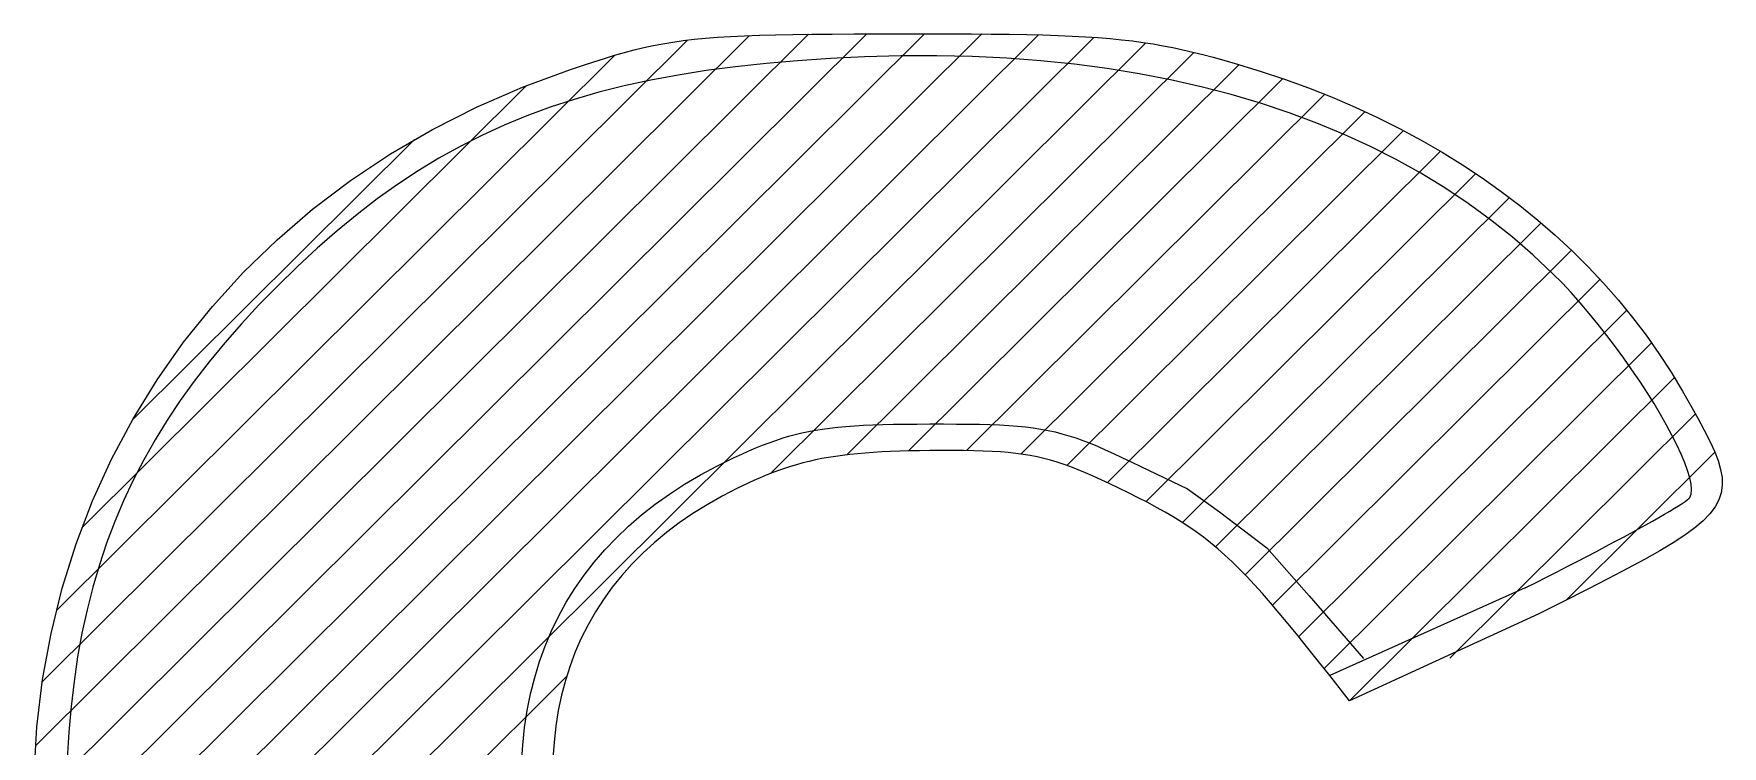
# Model space of a CAD drawing. Extents: x 0 to 420, y -1 to 297.
# Drawn here: x 202.477 to 206.212, y 9.278 to 10.855 of the extents above; entities that cross this region are included whole.
import ezdxf

# ---------------------------------------------------------------- set-up
doc = ezdxf.new("R2010")
doc.units = 0
doc.layers.get('0').update_dxf_attribs({"color": 15, "linetype": 'CONTINUOUS'})
doc.layers.add('SCD_DRAW', color=11, linetype='CONTINUOUS')

# ---------------------------------------------------------------- blocks, each defined once
blk = doc.blocks.new('EX_A3Frame_SysCAD2')
at = {"linetype": 'CONTINUOUS'}
for p, q in [((202.47696, 9.148006), (204.191118, 10.854228)), ((202.47696, 9.148006), (204.191118, 10.854228)), ((202.480698, 9.278711), (204.060542, 10.851242)), ((202.480698, 9.278711), (204.060542, 10.851242)), ((202.481957, 9.025955), (204.319642, 10.855133)), ((202.481957, 9.025955), (204.319642, 10.855133)), ((202.493992, 8.910949), (204.447442, 10.855357)), ((202.493992, 8.910949), (204.447442, 10.855357)), ((202.49581, 9.420739), (203.922991, 10.841312)), ((202.49581, 9.420739), (203.922991, 10.841312)), ((202.511905, 8.801795), (204.574572, 10.854912)), ((202.511905, 8.801795), (204.574572, 10.854912)), ((202.53499, 8.697833), (204.700081, 10.852901)), ((202.53499, 8.697833), (204.700081, 10.852901)), ((202.563354, 8.599081), (204.822149, 10.84742)), ((202.563354, 8.599081), (204.822149, 10.84742)), ((202.597052, 8.505639), (204.93745, 10.835201)), ((202.597052, 8.505639), (204.93745, 10.835201)), ((203.847506, 10.829181), (203.869005, 10.833297)), ((203.869005, 10.833297), (203.891054, 10.836953)), ((203.891054, 10.836953), (203.913912, 10.840178)), ((203.913912, 10.840178), (203.937832, 10.842999)), ((203.937832, 10.842999), (203.963071, 10.845443)), ((203.963071, 10.845443), (203.989889, 10.847538)), ((203.989889, 10.847538), (204.018538, 10.849311)), ((204.018538, 10.849311), (204.049279, 10.85079)), ((204.049279, 10.85079), (204.082365, 10.852002)), ((204.082365, 10.852002), (204.118053, 10.852974)), ((204.118053, 10.852974), (204.156601, 10.853736)), ((204.156601, 10.853736), (204.198265, 10.854312)), ((204.198265, 10.854312), (204.243302, 10.854731)), ((204.243302, 10.854731), (204.291967, 10.855022)), ((204.291967, 10.855022), (204.344517, 10.855209)), ((204.344517, 10.855209), (204.401209, 10.855323)), ((204.401209, 10.855323), (204.454675, 10.855355)), ((204.454675, 10.855355), (204.504674, 10.855278)), ((204.504674, 10.855278), (204.551409, 10.855075)), ((204.551409, 10.855075), (204.595078, 10.854727)), ((204.595078, 10.854727), (204.635884, 10.854216)), ((204.635884, 10.854216), (204.674027, 10.853524)), ((204.674027, 10.853524), (204.70971, 10.852634)), ((204.70971, 10.852634), (204.743132, 10.851527)), ((204.743132, 10.851527), (204.774495, 10.850185)), ((204.774495, 10.850185), (204.804, 10.848591)), ((204.804, 10.848591), (204.831849, 10.846726)), ((204.831849, 10.846726), (204.858241, 10.844572)), ((204.858241, 10.844572), (204.883379, 10.842111)), ((204.883379, 10.842111), (204.907463, 10.839326)), ((204.907463, 10.839326), (204.930696, 10.836197)), ((204.930696, 10.836197), (204.953276, 10.832708)), ((202.526885, 9.578614), (203.761431, 10.807444)), ((202.526885, 9.578614), (203.761431, 10.807444)), ((203.715708, 10.793307), (203.739291, 10.800755)), ((203.739291, 10.800755), (203.761885, 10.807578)), ((203.761885, 10.807578), (203.783747, 10.813805)), ((203.783747, 10.813805), (203.805134, 10.819463)), ((203.805134, 10.819463), (203.826301, 10.824579)), ((203.826301, 10.824579), (203.847506, 10.829181)), ((204.106559, 9.881639), (205.043468, 10.814211)), ((204.106559, 9.881639), (205.043468, 10.814211)), ((204.239428, 10.800338), (204.166876, 10.795551)), ((204.314809, 10.803989), (204.239428, 10.800338)), ((204.395616, 10.806277), (204.314809, 10.803989)), ((204.475085, 10.806575), (204.395616, 10.806277)), ((204.553192, 10.804888), (204.475085, 10.806575)), ((204.629915, 10.801226), (204.553192, 10.804888)), ((204.70523, 10.795595), (204.629915, 10.801226)), ((204.779114, 10.788002), (204.70523, 10.795595)), ((204.953276, 10.832708), (204.975406, 10.82884)), ((204.975406, 10.82884), (204.997287, 10.824576)), ((204.997287, 10.824576), (205.019119, 10.819896)), ((205.019119, 10.819896), (205.041104, 10.814784)), ((205.041104, 10.814784), (205.063444, 10.80922)), ((205.063444, 10.80922), (205.086339, 10.803188)), ((205.086339, 10.803188), (205.109989, 10.796669)), ((205.109989, 10.796669), (205.134598, 10.789646)), ((203.558422, 10.737383), (203.66455, 10.776431)), ((203.66455, 10.776431), (203.69088, 10.785209)), ((203.69088, 10.785209), (203.715708, 10.793307)), ((203.90229, 10.763985), (203.84188, 10.75273)), ((203.964861, 10.773843), (203.90229, 10.763985)), ((204.029726, 10.782355), (203.964861, 10.773843)), ((204.09702, 10.789574), (204.029726, 10.782355)), ((204.166876, 10.795551), (204.09702, 10.789574)), ((204.275947, 9.923259), (205.143696, 10.78699)), ((204.275947, 9.923259), (205.143696, 10.78699)), ((204.851543, 10.778455), (204.779114, 10.788002)), ((204.922497, 10.76696), (204.851543, 10.778455)), ((204.991948, 10.753527), (204.922497, 10.76696)), ((205.134598, 10.789646), (205.189889, 10.772836)), ((205.189889, 10.772836), (205.244131, 10.754732)), ((202.583506, 9.761958), (203.566834, 10.740733)), ((202.583506, 9.761958), (203.566834, 10.740733)), ((203.45656, 10.693079), (203.558422, 10.737383)), ((203.727009, 10.725815), (203.672281, 10.710053)), ((203.783497, 10.740023), (203.727009, 10.725815)), ((203.84188, 10.75273), (203.783497, 10.740023)), ((204.412145, 9.931841), (205.240228, 10.75609)), ((204.412145, 9.931841), (205.240228, 10.75609)), ((204.540626, 9.93249), (205.333135, 10.721331)), ((204.540626, 9.93249), (205.333135, 10.721331)), ((205.059876, 10.73816), (204.991948, 10.753527)), ((205.126258, 10.720869), (205.059876, 10.73816)), ((205.191069, 10.701659), (205.126258, 10.720869)), ((205.244131, 10.754732), (205.297302, 10.735352)), ((205.297302, 10.735352), (205.349376, 10.714713)), ((203.359073, 10.643711), (203.45656, 10.693079)), ((203.619179, 10.692683), (203.567569, 10.673655)), ((203.672281, 10.710053), (203.619179, 10.692683)), ((205.254288, 10.680539), (205.191069, 10.701659)), ((205.349376, 10.714713), (205.400331, 10.692831)), ((205.400331, 10.692831), (205.450142, 10.669724)), ((203.517319, 10.652915), (203.468296, 10.630412)), ((203.567569, 10.673655), (203.517319, 10.652915)), ((204.660688, 9.925011), (205.422133, 10.682932)), ((204.660688, 9.925011), (205.422133, 10.682932)), ((205.31589, 10.657516), (205.254288, 10.680539)), ((205.375853, 10.632597), (205.31589, 10.657516)), ((205.450142, 10.669724), (205.498786, 10.64541)), ((202.694818, 9.99974), (203.319515, 10.621544)), ((202.694818, 9.99974), (203.319515, 10.621544)), ((202.694818, 9.99974), (203.319515, 10.621544)), ((203.266074, 10.589471), (203.359073, 10.643711)), ((203.468296, 10.630412), (203.420362, 10.606095)), ((204.762769, 9.899636), (205.507463, 10.640882)), ((204.762769, 9.899636), (205.507463, 10.640882)), ((205.434153, 10.605788), (205.375853, 10.632597)), ((205.498786, 10.64541), (205.546242, 10.619906)), ((205.546242, 10.619906), (205.592482, 10.593228)), ((203.177669, 10.53055), (203.266074, 10.589471)), ((203.373389, 10.57991), (203.327239, 10.551805)), ((203.420362, 10.606095), (203.373389, 10.57991)), ((204.852055, 9.861561), (205.589131, 10.595225)), ((204.852055, 9.861561), (205.589131, 10.595225)), ((205.490767, 10.577099), (205.434153, 10.605788)), ((205.545673, 10.546535), (205.490767, 10.577099)), ((205.592482, 10.593228), (205.637485, 10.565395)), ((203.327239, 10.551805), (203.281781, 10.521728)), ((204.937366, 9.819492), (205.66719, 10.545937)), ((204.937366, 9.819492), (205.66719, 10.545937)), ((205.598846, 10.514105), (205.545673, 10.546535)), ((205.637485, 10.565395), (205.681227, 10.536424)), ((205.681227, 10.536424), (205.723686, 10.50633)), ((203.09397, 10.467139), (203.177669, 10.53055)), ((203.281781, 10.521728), (203.23688, 10.489626)), ((205.650264, 10.479815), (205.598846, 10.514105)), ((205.723686, 10.50633), (205.764835, 10.475134)), ((203.015087, 10.399428), (203.09397, 10.467139)), ((203.23688, 10.489626), (203.192403, 10.455449)), ((205.018422, 9.773188), (205.741593, 10.493011)), ((205.018422, 9.773188), (205.741593, 10.493011)), ((205.699903, 10.443674), (205.650264, 10.479815)), ((205.764835, 10.475134), (205.804652, 10.442851)), ((203.192403, 10.455449), (203.148217, 10.419144)), ((205.091498, 9.719378), (205.812058, 10.436602)), ((205.091498, 9.719378), (205.812058, 10.436602)), ((205.747741, 10.405687), (205.699903, 10.443674)), ((205.804652, 10.442851), (205.843116, 10.409498)), ((202.941128, 10.327611), (203.015087, 10.399428)), ((203.148217, 10.419144), (203.104186, 10.380657)), ((205.793754, 10.365863), (205.747741, 10.405687)), ((205.843116, 10.409498), (205.880199, 10.375093)), ((203.104186, 10.380657), (203.060179, 10.339938)), ((205.156977, 9.657569), (205.878996, 10.376246)), ((205.156977, 9.657569), (205.878996, 10.376246)), ((205.837919, 10.324208), (205.793754, 10.365863)), ((205.880199, 10.375093), (205.915881, 10.339653)), ((202.872204, 10.251877), (202.941128, 10.327611)), ((203.060179, 10.339938), (203.016061, 10.296935)), ((205.21738, 9.590707), (205.942055, 10.312028)), ((205.21738, 9.590707), (205.942055, 10.312028)), ((205.858053, 10.303802), (205.837919, 10.324208)), ((205.915881, 10.339653), (205.950136, 10.303197)), ((203.016061, 10.296935), (202.975123, 10.255007)), ((205.878232, 10.28223), (205.858053, 10.303802)), ((205.898362, 10.259646), (205.878232, 10.28223)), ((205.950136, 10.303197), (205.982941, 10.26574)), ((202.808424, 10.172418), (202.872204, 10.251877)), ((202.975123, 10.255007), (202.936279, 10.213057)), ((205.275379, 9.520933), (206.001328, 10.243521)), ((205.275379, 9.520933), (206.001328, 10.243521)), ((205.918347, 10.236208), (205.898362, 10.259646)), ((205.938091, 10.212071), (205.918347, 10.236208)), ((205.982941, 10.26574), (206.014274, 10.227299)), ((202.936279, 10.213057), (202.899495, 10.171007)), ((205.957499, 10.187391), (205.938091, 10.212071)), ((206.014274, 10.227299), (206.04411, 10.187893)), ((202.749898, 10.089425), (202.808424, 10.172418)), ((202.899495, 10.171007), (202.86474, 10.128779)), ((205.331856, 9.450164), (206.056154, 10.171108)), ((205.331856, 9.450164), (206.056154, 10.171108)), ((205.976476, 10.162327), (205.957499, 10.187391)), ((205.994926, 10.137032), (205.976476, 10.162327)), ((206.04411, 10.187893), (206.072426, 10.147539)), ((202.86474, 10.128779), (202.831985, 10.086297)), ((206.012754, 10.111665), (205.994926, 10.137032)), ((206.072426, 10.147539), (206.099197, 10.106254)), ((202.696735, 10.003089), (202.749898, 10.089425)), ((202.831985, 10.086297), (202.801198, 10.043483)), ((205.387851, 9.378914), (206.106557, 10.094293)), ((205.387851, 9.378914), (206.106557, 10.094293)), ((206.029863, 10.08638), (206.012754, 10.111665)), ((206.046159, 10.061336), (206.029863, 10.08638)), ((206.099197, 10.106254), (206.124402, 10.064055)), ((206.061547, 10.036688), (206.046159, 10.061336)), ((206.124402, 10.064055), (206.142197, 10.032905)), ((202.801198, 10.043483), (202.772348, 10.00026)), ((205.610006, 9.47306), (206.153089, 10.01363)), ((205.610006, 9.47306), (206.153089, 10.01363)), ((206.075929, 10.012591), (206.061547, 10.036688)), ((206.089213, 9.989204), (206.075929, 10.012591)), ((206.142197, 10.032905), (206.158315, 10.00426)), ((202.649045, 9.913602), (202.696735, 10.003089)), ((202.772348, 10.00026), (202.745406, 9.956551)), ((204.175926, 9.971717), (204.190822, 9.974897)), ((204.190822, 9.974897), (204.206125, 9.977735)), ((204.206125, 9.977735), (204.22194, 9.980247)), ((204.22194, 9.980247), (204.238371, 9.982453)), ((204.238371, 9.982453), (204.255521, 9.984369)), ((204.255521, 9.984369), (204.273493, 9.986013)), ((204.273493, 9.986013), (204.292391, 9.987405)), ((204.292391, 9.987405), (204.312319, 9.98856)), ((204.312319, 9.98856), (204.333381, 9.989497)), ((204.333381, 9.989497), (204.355679, 9.990233)), ((204.355679, 9.990233), (204.379318, 9.990788)), ((204.379318, 9.990788), (204.404401, 9.991178)), ((204.404401, 9.991178), (204.431032, 9.991421)), ((204.431032, 9.991421), (204.459314, 9.991535)), ((204.459314, 9.991535), (204.489754, 9.991547)), ((204.489754, 9.991547), (204.518108, 9.991447)), ((204.518108, 9.991447), (204.544529, 9.9912)), ((204.544529, 9.9912), (204.569173, 9.990776)), ((204.569173, 9.990776), (204.592192, 9.990145)), ((204.592192, 9.990145), (204.613741, 9.989275)), ((204.613741, 9.989275), (204.633975, 9.988135)), ((204.633975, 9.988135), (204.653047, 9.986694)), ((204.653047, 9.986694), (204.671112, 9.98492)), ((204.671112, 9.98492), (204.688325, 9.982783)), ((204.688325, 9.982783), (204.704839, 9.980252)), ((204.704839, 9.980252), (204.720808, 9.977294)), ((204.720808, 9.977294), (204.736386, 9.97388)), ((204.736386, 9.97388), (204.751728, 9.969977)), ((206.1013, 9.96668), (206.089213, 9.989204)), ((206.158315, 10.00426), (206.172615, 9.977905)), ((206.172615, 9.977905), (206.184958, 9.953626)), ((202.745406, 9.956551), (202.720338, 9.912278)), ((204.059028, 9.931798), (204.074387, 9.938362)), ((204.074387, 9.938362), (204.089325, 9.94444)), ((204.089325, 9.94444), (204.103947, 9.95005)), ((204.103947, 9.95005), (204.118356, 9.955212)), ((204.118356, 9.955212), (204.132654, 9.959941)), ((204.132654, 9.959941), (204.146946, 9.964257)), ((204.146946, 9.964257), (204.161336, 9.968176)), ((204.161336, 9.968176), (204.175926, 9.971717)), ((204.751728, 9.969977), (204.766988, 9.965555)), ((204.766988, 9.965555), (204.782321, 9.960584)), ((204.782321, 9.960584), (204.797879, 9.95503)), ((204.797879, 9.95503), (204.813818, 9.948864)), ((204.813818, 9.948864), (204.830293, 9.942054)), ((204.830293, 9.942054), (204.847456, 9.934569)), ((206.112097, 9.945179), (206.1013, 9.96668)), ((206.121507, 9.924856), (206.112097, 9.945179)), ((206.184958, 9.953626), (206.195205, 9.931205)), ((202.606939, 9.821155), (202.649045, 9.913602)), ((202.720338, 9.912278), (202.697114, 9.867365)), ((203.988447, 9.898478), (204.026633, 9.917144)), ((204.026633, 9.917144), (204.043144, 9.924731)), ((204.043144, 9.924731), (204.059028, 9.931798)), ((204.164577, 9.901391), (204.15105, 9.897331)), ((204.17825, 9.905156), (204.164577, 9.901391)), ((204.19212, 9.908636), (204.17825, 9.905156)), ((204.20624, 9.911839), (204.19212, 9.908636)), ((204.220661, 9.914773), (204.20624, 9.911839)), ((204.235438, 9.917448), (204.220661, 9.914773)), ((204.25062, 9.919871), (204.235438, 9.917448)), ((204.266261, 9.922055), (204.25062, 9.919871)), ((204.282412, 9.924005), (204.266261, 9.922055)), ((204.299128, 9.925731), (204.282412, 9.924005)), ((204.316458, 9.927242), (204.299128, 9.925731)), ((204.334456, 9.928548), (204.316458, 9.927242)), ((204.353175, 9.929656), (204.334456, 9.928548)), ((204.372665, 9.930577), (204.353175, 9.929656)), ((204.39298, 9.931318), (204.372665, 9.930577)), ((204.414171, 9.931888), (204.39298, 9.931318)), ((204.436291, 9.932297), (204.414171, 9.931888)), ((204.459393, 9.932553), (204.436291, 9.932297)), ((204.48619, 9.932707), (204.459393, 9.932553)), ((204.511256, 9.93272), (204.48619, 9.932707)), ((204.534726, 9.932563), (204.511256, 9.93272)), ((204.556737, 9.932208), (204.534726, 9.932563)), ((204.577421, 9.931625), (204.556737, 9.932208)), ((204.596916, 9.930786), (204.577421, 9.931625)), ((204.615356, 9.929662), (204.596916, 9.930786)), ((204.632878, 9.928223), (204.615356, 9.929662)), ((204.649616, 9.926442), (204.632878, 9.928223)), ((204.665705, 9.92429), (204.649616, 9.926442)), ((204.681282, 9.921737), (204.665705, 9.92429)), ((204.696481, 9.918755), (204.681282, 9.921737)), ((204.711439, 9.915315), (204.696481, 9.918755)), ((204.72629, 9.911387), (204.711439, 9.915315)), ((204.74117, 9.906944), (204.72629, 9.911387)), ((204.756214, 9.901956), (204.74117, 9.906944)), ((204.771557, 9.896395), (204.756214, 9.901956)), ((204.847456, 9.934569), (204.865461, 9.926378)), ((204.865461, 9.926378), (204.884464, 9.91745)), ((204.884464, 9.91745), (204.90462, 9.907754)), ((204.90462, 9.907754), (204.92608, 9.897258)), ((205.866894, 9.601775), (206.195989, 9.929346)), ((205.866894, 9.601775), (206.195989, 9.929346)), ((206.129436, 9.905866), (206.121507, 9.924856)), ((206.135788, 9.888366), (206.129436, 9.905866)), ((206.195205, 9.931205), (206.203217, 9.910427)), ((206.203217, 9.910427), (206.208855, 9.891076)), ((202.697114, 9.867365), (202.675705, 9.821733)), ((203.916848, 9.858122), (203.951851, 9.878804)), ((203.951851, 9.878804), (203.988447, 9.898478)), ((204.070009, 9.866278), (204.034068, 9.849408)), ((204.083762, 9.872295), (204.070009, 9.866278)), ((204.097347, 9.877963), (204.083762, 9.872295)), ((204.110816, 9.883292), (204.097347, 9.877963)), ((204.124221, 9.88829), (204.110816, 9.883292)), ((204.137615, 9.892967), (204.124221, 9.88829)), ((204.15105, 9.897331), (204.137615, 9.892967)), ((204.787336, 9.890232), (204.771557, 9.896395)), ((204.803684, 9.883437), (204.787336, 9.890232)), ((204.820738, 9.875982), (204.803684, 9.883437)), ((204.838634, 9.867839), (204.820738, 9.875982)), ((204.857505, 9.858978), (204.838634, 9.867839)), ((204.92608, 9.897258), (205.029166, 9.847935)), ((206.140466, 9.872513), (206.135788, 9.888366)), ((206.143376, 9.858464), (206.140466, 9.872513)), ((206.208855, 9.891076), (206.21198, 9.872937)), ((206.21198, 9.872937), (206.212451, 9.855795)), ((203.851639, 9.813764), (203.883444, 9.836441)), ((203.883444, 9.836441), (203.916848, 9.858122)), ((203.999607, 9.831597), (203.966632, 9.812851)), ((204.034068, 9.849408), (203.999607, 9.831597)), ((204.877489, 9.849371), (204.857505, 9.858978)), ((204.89872, 9.838988), (204.877489, 9.849371)), ((204.920605, 9.828076), (204.89872, 9.838988)), ((204.941362, 9.817409), (204.920605, 9.828076)), ((205.029166, 9.847935), (205.100587, 9.796921)), ((206.135208, 9.823625), (206.138655, 9.826541)), ((206.138655, 9.826541), (206.140544, 9.828695)), ((206.140544, 9.828695), (206.14351, 9.836398)), ((206.144423, 9.846373), (206.143376, 9.858464)), ((206.14351, 9.836398), (206.144423, 9.846373)), ((206.210131, 9.839433), (206.20488, 9.823635)), ((206.212451, 9.855795), (206.210131, 9.839433)), ((202.570525, 9.725939), (202.606939, 9.821155)), ((202.675705, 9.821733), (202.656079, 9.775306)), ((203.792842, 9.765442), (203.821438, 9.790097)), ((203.821438, 9.790097), (203.851639, 9.813764)), ((203.935146, 9.793177), (203.905155, 9.77258)), ((203.966632, 9.812851), (203.935146, 9.793177)), ((204.961105, 9.806885), (204.941362, 9.817409)), ((204.979948, 9.796397), (204.961105, 9.806885)), ((204.998007, 9.785843), (204.979948, 9.796397)), ((205.100587, 9.796921), (205.204657, 9.717337)), ((206.072068, 9.784484), (206.084881, 9.79187)), ((206.084881, 9.79187), (206.096521, 9.798709)), ((206.096521, 9.798709), (206.106934, 9.804969)), ((206.106934, 9.804969), (206.116065, 9.810622)), ((206.116065, 9.810622), (206.123857, 9.815636)), ((206.123857, 9.815636), (206.130257, 9.81998)), ((206.130257, 9.81998), (206.135208, 9.823625)), ((206.185027, 9.792872), (206.170148, 9.777475)), ((206.196558, 9.808188), (206.185027, 9.792872)), ((206.20488, 9.823635), (206.196558, 9.808188)), ((202.656079, 9.775306), (202.638204, 9.728008)), ((203.765856, 9.739807), (203.792842, 9.765442)), ((203.876661, 9.751068), (203.849669, 9.728647)), ((203.905155, 9.77258), (203.876661, 9.751068)), ((205.015396, 9.775118), (204.998007, 9.785843)), ((205.032227, 9.76412), (205.015396, 9.775118)), ((205.048617, 9.752743), (205.032227, 9.76412)), ((205.06468, 9.740885), (205.048617, 9.752743)), ((205.992357, 9.740401), (206.010202, 9.750069)), ((206.010202, 9.750069), (206.02715, 9.759342)), ((206.02715, 9.759342), (206.043148, 9.768189)), ((206.043148, 9.768189), (206.058138, 9.77658)), ((206.058138, 9.77658), (206.072068, 9.784484)), ((206.151781, 9.76178), (206.129787, 9.745571)), ((206.170148, 9.777475), (206.151781, 9.76178)), ((202.539913, 9.628145), (202.570525, 9.725939)), ((202.638204, 9.728008), (202.622051, 9.679759)), ((203.716726, 9.685611), (203.740483, 9.713195)), ((203.740483, 9.713195), (203.765856, 9.739807)), ((203.849669, 9.728647), (203.824184, 9.705322)), ((205.080531, 9.728441), (205.06468, 9.740885)), ((205.096283, 9.715307), (205.080531, 9.728441)), ((205.11205, 9.701379), (205.096283, 9.715307)), ((205.204657, 9.717337), (205.298526, 9.611225)), ((205.934001, 9.709325), (205.954202, 9.719999)), ((205.954202, 9.719999), (205.973672, 9.730367)), ((205.973672, 9.730367), (205.992357, 9.740401)), ((206.104027, 9.728633), (206.074361, 9.710749)), ((206.129787, 9.745571), (206.104027, 9.728633)), ((202.622051, 9.679759), (202.607587, 9.630484)), ((203.694588, 9.65706), (203.716726, 9.685611)), ((203.800211, 9.681101), (203.777753, 9.655988)), ((203.824184, 9.705322), (203.800211, 9.681101)), ((205.127949, 9.686555), (205.11205, 9.701379)), ((205.144092, 9.670728), (205.127949, 9.686555)), ((205.847004, 9.664196), (205.869572, 9.675783)), ((205.869572, 9.675783), (205.891631, 9.687187)), ((205.891631, 9.687187), (205.913126, 9.698378)), ((205.913126, 9.698378), (205.934001, 9.709325)), ((206.040651, 9.691705), (206.002758, 9.671285)), ((206.074361, 9.710749), (206.040651, 9.691705)), ((203.674072, 9.627546), (203.694588, 9.65706)), ((203.777753, 9.655988), (203.756815, 9.629992)), ((205.160593, 9.653796), (205.144092, 9.670728)), ((205.177569, 9.635656), (205.160593, 9.653796)), ((205.776798, 9.628641), (205.800562, 9.640594)), ((205.800562, 9.640594), (205.823983, 9.652456)), ((205.823983, 9.652456), (205.847004, 9.664196)), ((205.96054, 9.649273), (205.913862, 9.625453)), ((206.002758, 9.671285), (205.96054, 9.649273)), ((202.515214, 9.527965), (202.539913, 9.628145)), ((202.607587, 9.630484), (202.594783, 9.580103)), ((203.65518, 9.597076), (203.674072, 9.627546)), ((203.7374, 9.603118), (203.719514, 9.575372)), ((203.756815, 9.629992), (203.7374, 9.603118)), ((205.195134, 9.616202), (205.177569, 9.635656)), ((205.2134, 9.595331), (205.195134, 9.616202)), ((205.298526, 9.611225), (205.418921, 9.472464)), ((205.776798, 9.628641), (205.344157, 9.434534)), ((205.913862, 9.625453), (205.862582, 9.599609)), ((202.594783, 9.580103), (202.583606, 9.528543)), ((203.622286, 9.533279), (203.637917, 9.565651)), ((203.637917, 9.565651), (203.65518, 9.597076)), ((203.719514, 9.575372), (203.703161, 9.546761)), ((205.232483, 9.572939), (205.2134, 9.595331)), ((205.252498, 9.548924), (205.232483, 9.572939)), ((205.806561, 9.571526), (205.387851, 9.378914)), ((205.862582, 9.599609), (205.806561, 9.571526)), ((202.496536, 9.42559), (202.515214, 9.527965)), ((202.583606, 9.528543), (202.574029, 9.475724)), ((203.608288, 9.499964), (203.622286, 9.533279)), ((203.703161, 9.546761), (203.688345, 9.517292)), ((205.273558, 9.523178), (205.252498, 9.548924)), ((203.595928, 9.465711), (203.608288, 9.499964)), ((203.688345, 9.517292), (203.67507, 9.486969)), ((205.295778, 9.495602), (205.273558, 9.523178)), ((205.319273, 9.466088), (205.295778, 9.495602)), ((202.574029, 9.475724), (202.566017, 9.421568)), ((203.585209, 9.430523), (203.595928, 9.465711)), ((203.66334, 9.455801), (203.653161, 9.423791)), ((203.67507, 9.486969), (203.66334, 9.455801)), ((205.344157, 9.434534), (205.319273, 9.466088)), ((202.48399, 9.321209), (202.496536, 9.42559)), ((202.566017, 9.421568), (202.55954, 9.366001)), ((202.635842, 8.417732), (203.655935, 9.433102)), ((202.635842, 8.417732), (203.655935, 9.433102)), ((203.576134, 9.394406), (203.585209, 9.430523)), ((203.653161, 9.423791), (203.644535, 9.39095)), ((205.387851, 9.378914), (205.344157, 9.434534)), ((203.568706, 9.357365), (203.576134, 9.394406)), ((203.644535, 9.39095), (203.637469, 9.35728)), ((202.55954, 9.366001), (202.554569, 9.308942)), ((203.562928, 9.319405), (203.568706, 9.357365)), ((203.637469, 9.35728), (203.631965, 9.32279)), ((202.477684, 9.215018), (202.48399, 9.321209)), ((202.554569, 9.308942), (202.55107, 9.250317)), ((203.558803, 9.28053), (203.562928, 9.319405)), ((203.631965, 9.32279), (203.628028, 9.287485)), ((203.556334, 9.240745), (203.558803, 9.28053)), ((203.628028, 9.287485), (203.625663, 9.25137))]:
    blk.add_line(p, q, dxfattribs=at)

msp = doc.modelspace()

# ---------------------------------------------------------------- block references
at = {"layer": 'SCD_DRAW', "color": 10}
msp.add_blockref('EX_A3Frame_SysCAD2', (0, 0), dxfattribs=at)

doc.saveas('drawing.dxf')
